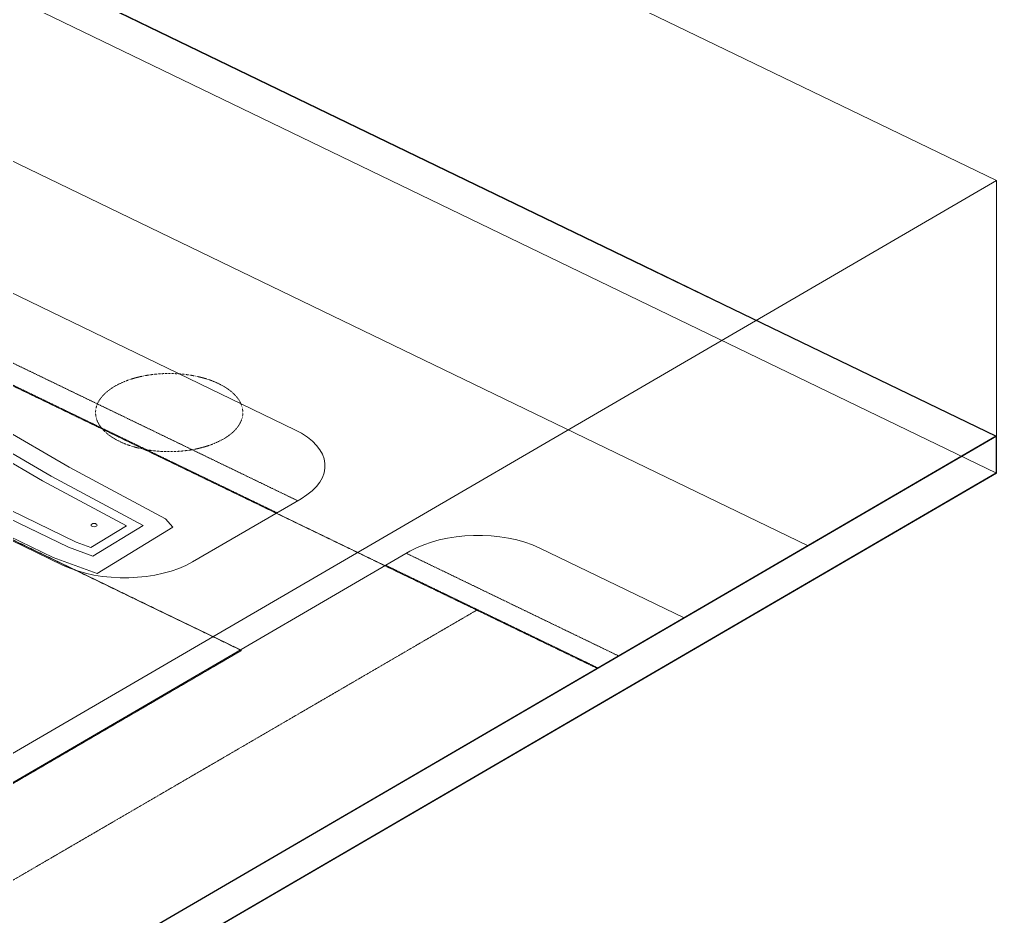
# Model space of a CAD drawing. Header units: inches. Extents: x 27328 to 52026, y -4075 to 4147.
# Drawn here: x 47692 to 49603, y -1969 to -214 of the extents above; entities that cross this region are included whole.
import ezdxf

# ---------------------------------------------------------------- set-up
doc = ezdxf.new("R2010")
doc.units = ezdxf.units.IN
doc.header["$MEASUREMENT"] = 0
for name, pattern in [('Center 1_4_', [0.53125, 0.25, -0.09375, 0.09375, -0.09375]), ('Hidden', [0.28125, 0.1875, -0.09375]), ('Hidden 1_8_', [0.1875, 0.125, -0.0625])]:
    doc.linetypes.add(name, pattern=pattern)
for name, color, linetype, lineweight in [('A-DETL-HDLN', 90, 'Hidden 1_8_', 9), ('A-PROP-SBCK', 71, 'Hidden', 15), ('BMP', 80, 'Continuous', 9), ('C-TOPO', 7, 'Continuous', 9), ('Conc', 7, 'Continuous', 9), ('EOP-EX', 125, 'Continuous', 9), ('EOP-PR', 4, 'Continuous', 9), ('G-ANNO-SYMB', 111, 'Continuous', 9), ('PROP', 3, 'Center 1_4_', 9)]:
    doc.layers.add(name, color=color, linetype=linetype, lineweight=lineweight)

msp = doc.modelspace()

# ---------------------------------------------------------------- linework, layer by layer
at = {"layer": 'A-DETL-HDLN'}
for p, q in [((45741.5, 50.8), (48235.4, -1155.2)), ((45701.1, 27.3), (48195, -1178.8)), ((48448.3, -1258.2), (48863.8, -1459.2)), ((48407.9, -1281.7), (48823.4, -1482.7))]:
    msp.add_line(p, q, dxfattribs=at)
msp.add_ellipse((47984.3, -982.8), major_axis=(144, 0), ratio=0.53073, dxfattribs=at)
at = {"layer": 'A-PROP-SBCK'}
for p, q in [((45196.5, -31.7), (48125.8, -1448.3)), ((48125.8, -1448.3), (44594.3, -3505.2))]:
    msp.add_line(p, q, dxfattribs=at)
at = {"layer": 'BMP'}
for p, q in [((47787.2, -1246.2), (45672, -222.1)), ((47802.2, -1236.2), (45694.5, -215.7)), ((47757.2, -1266.2), (45627.1, -234.8)), ((47275.1, -790.8), (47788.5, -1089.8)), ((47223.2, -817.3), (47736.3, -1116.1)), ((47240.5, -808.5), (47753.7, -1107.4)), ((47753.7, -1107.4), (47933.3, -1203.8)), ((47788.5, -1089.8), (47976.9, -1191)), ((47736.3, -1116.1), (47900.6, -1204.4)), ((47933.3, -1203.8), (47835.1, -1263.9)), ((47976.9, -1191), (47991.7, -1206.9)), ((47900.6, -1204.4), (47831.1, -1246.9)), ((47991.7, -1206.9), (47843.1, -1297.9)), ((47831.1, -1246.9), (47802.2, -1236.2)), ((47835.1, -1263.9), (47787.2, -1246.2)), ((47843.1, -1297.9), (47757.2, -1266.2))]:
    msp.add_line(p, q, dxfattribs=at)
msp.add_ellipse((47837.5, -1203.1), major_axis=(6, 0), ratio=0.53073, dxfattribs=at)
at = {"layer": 'C-TOPO', "lineweight": 25}
for p, q in [((45482.9, 962.8), (47983.9, -246.7)), ((47983.9, -246.7), (48912.3, -695.7)), ((48912.3, -695.7), (49067.3, -770.6)), ((49067.3, -770.6), (49602, -1029.2)), ((44496.2, -4002.3), (49601.9, -1028.6))]:
    msp.add_line(p, q, dxfattribs=at)
at = {"layer": 'C-TOPO'}
for p, q in [((47985, -246.6), (45483, 963.4)), ((47985, -246.6), (48913.2, -695.5)), ((49068.2, -770.4), (48913.2, -695.5)), ((49068.2, -770.4), (49602.6, -1028.9)), ((49602.6, -1028.9), (46639.7, -2754.6)), ((49601.9, -1029.2), (49601.9, -1101)), ((49602, -1101.7), (49602, -1029.2)), ((49601.9, -1101), (44497.5, -4074.1)), ((49601.3, -1101.4), (49602, -1101.7))]:
    msp.add_line(p, q, dxfattribs=at)
at = {"layer": 'Conc'}
msp.add_ellipse((47897, -1210.6), major_axis=(180, 0), ratio=0.53073, start_param=3.973414, end_param=5.54421, dxfattribs=at)
at = {"layer": 'EOP-EX'}
for p, q in [((43779.5, 1394.6), (49234.3, -1243.4)), ((46002.5, 61), (48230.3, -1016.4)), ((48709.3, -1248), (48991.8, -1384.6))]:
    msp.add_line(p, q, dxfattribs=at)
at = {"layer": 'EOP-PR'}
for p, q in [((47775.7, -1281.2), (45547.9, -203.8)), ((48030, -1274.9), (48242.2, -1151.3)), ((47305.3, -1923.9), (48455, -1254.3))]:
    msp.add_line(p, q, dxfattribs=at)
for centre, start_param, end_param in [((48109.1, -1087), 5.54421, 7.115006), ((48588.1, -1318.6), 0.831821, 2.402617)]:
    msp.add_ellipse(centre, major_axis=(180, 0), ratio=0.53073, start_param=start_param, end_param=end_param, dxfattribs=at)
at = {"layer": 'G-ANNO-SYMB'}
for p, q in [((49602.6, -528.9), (44147.8, 2109.1)), ((44147.8, 1536.6), (49602.6, -1101.3)), ((44496.9, -3502.7), (49602.6, -528.9)), ((49602.6, -528.9), (49602.6, -1101.3)), ((44496.9, -4075.1), (49602.6, -1101.3))]:
    msp.add_line(p, q, dxfattribs=at)
at = {"layer": 'PROP'}
for p, q in [((45392.9, 174.9), (48822.1, -1483.5)), ((48586.1, -1369.3), (44529.2, -3732.2))]:
    msp.add_line(p, q, dxfattribs=at)

doc.saveas('drawing.dxf')
